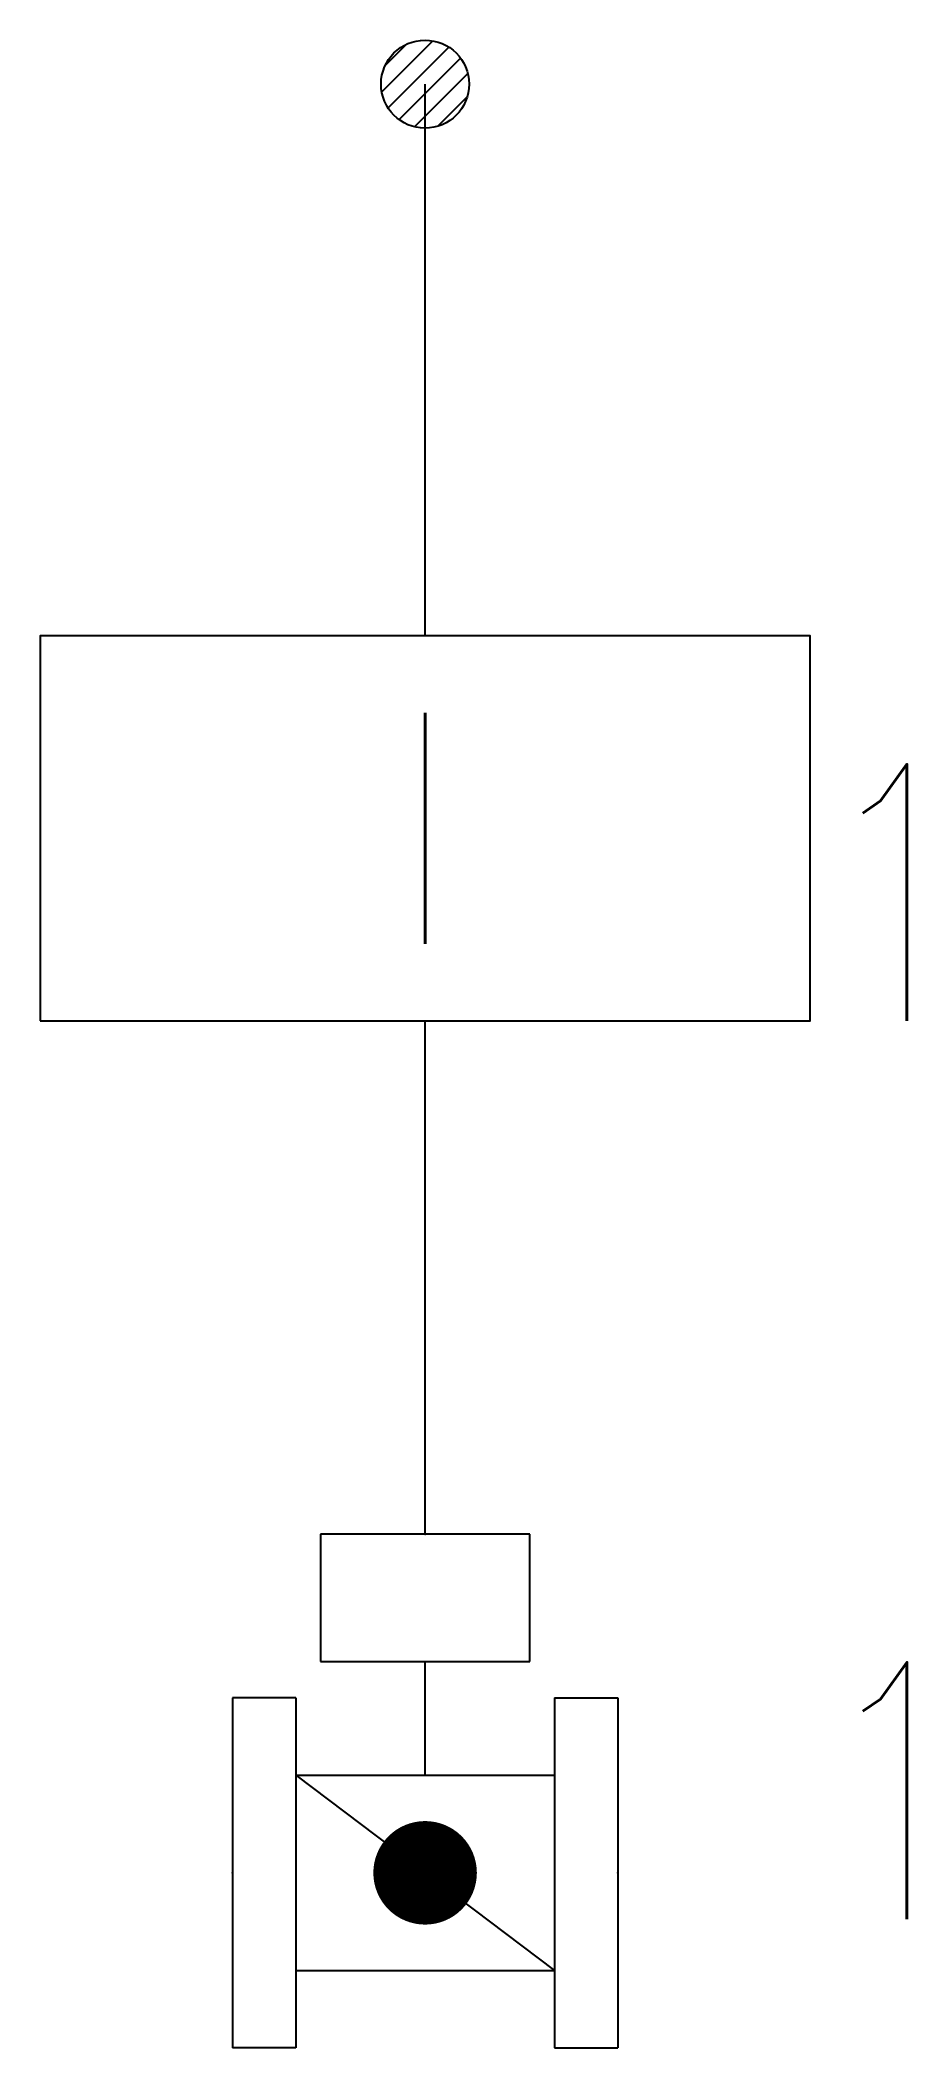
# Model space of a CAD drawing. Header units: millimetres. Extents: x 0 to 675, y 445 to 2010.
import ezdxf

# ---------------------------------------------------------------- set-up
doc = ezdxf.new("R2010")
doc.units = ezdxf.units.MM
doc.header["$LTSCALE"] = 1000
doc.layers.add('E-EQUIP', color=4, linetype='Continuous')
doc.layers.add('E-SYST', color=7, linetype='Continuous')
doc.styles.add('E-TEXT', font='romans.shx', dxfattribs={"width": 0.8, "bigfont": 'hztxt.shx'})

# ---------------------------------------------------------------- blocks, each defined once
blk = doc.blocks.new('FA-18-信号阀')
for p, q in [((-0.816, 2.64), (-0.816, 1.646)), ((0.816, 2.64), (-0.816, 2.64)), ((0.816, 1.646), (0.816, 2.64)), ((-0.816, 1.646), (0.816, 1.646)), ((0, 0.762), (0, 1.646)), ((-1.008, 1.364), (-1.501, 1.364)), ((-1.501, 1.364), (-1.501, -1.364)), ((-1.008, 1.364), (-1.008, -1.364)), ((1.008, 1.364), (1.501, 1.364)), ((1.008, 1.364), (1.008, -1.364)), ((1.501, 1.364), (1.501, -1.364)), ((-1.008, 0.762), (1.008, 0.762)), ((-1.008, -0.762), (1.008, -0.762)), ((-1.008, -1.364), (-1.501, -1.364)), ((1.008, -1.364), (1.501, -1.364))]:
    blk.add_line(p, q)
at = {"color": 6}
blk.add_line((-1.008, 0.762), (1.008, -0.762), dxfattribs=at)
at = {"color": 6, "const_width": 0.403}
blk.add_lwpolyline([(-0.202, 0, 1), (0.202, 0, 1)], format="xyb", close=True, dxfattribs=at)
for p in [(0, 2.64), (-1.501, 0), (1.501, 0)]:
    blk.add_point(p)
blk = doc.blocks.new('FA-输入模块')
blk.add_lwpolyline([(-3, 0), (3, 0), (3, 3), (-3, 3)], close=True)
at = {"color": 6, "insert": (0, 1.5), "char_height": 1.8, "width": 6, "attachment_point": 5, "line_spacing_factor": 0.6, "style": 'E-TEXT'}
blk.add_mtext('{\\W0.7;I}', dxfattribs=at)

msp = doc.modelspace()

# ---------------------------------------------------------------- hatches: boundary and pattern name
at = {"layer": 'E-SYST'}
h = msp.add_hatch(dxfattribs=at)
h.set_pattern_fill('ANSI31', color=11, scale=100, style=0)
h.set_pattern_definition([(45, (-381152.82, -218635.464), (-8.83883476, 8.83883476), [])])
h.paths.add_polyline_path([(334.3, 1975.7, 1), (265.7, 1975.7, 1)])

# ---------------------------------------------------------------- linework, layer by layer
at = {"layer": 'E-SYST', "color": 11}
for p, q in [((300, 1545.3), (300, 1975.7)), ((300, 845.7), (300, 1245.7))]:
    msp.add_line(p, q, dxfattribs=at)
msp.add_circle((300, 1975.7), 34.3, dxfattribs=at)

# ---------------------------------------------------------------- block references
at = {"layer": 'E-EQUIP', "xscale": 100, "yscale": 100, "zscale": 100}
for name, p in [('FA-输入模块', (300, 1245.7)), ('FA-18-信号阀', (300, 581.7))]:
    msp.add_blockref(name, p, dxfattribs=at)

# ---------------------------------------------------------------- texts
at = {"layer": 'E-SYST', "color": 6, "style": 'E-TEXT', "width": 0.8}
for p in [(600, 1245.7), (600, 545.7)]:
    msp.add_text('1', height=200, rotation=0, dxfattribs=at).set_placement(p)

doc.saveas('drawing.dxf')
